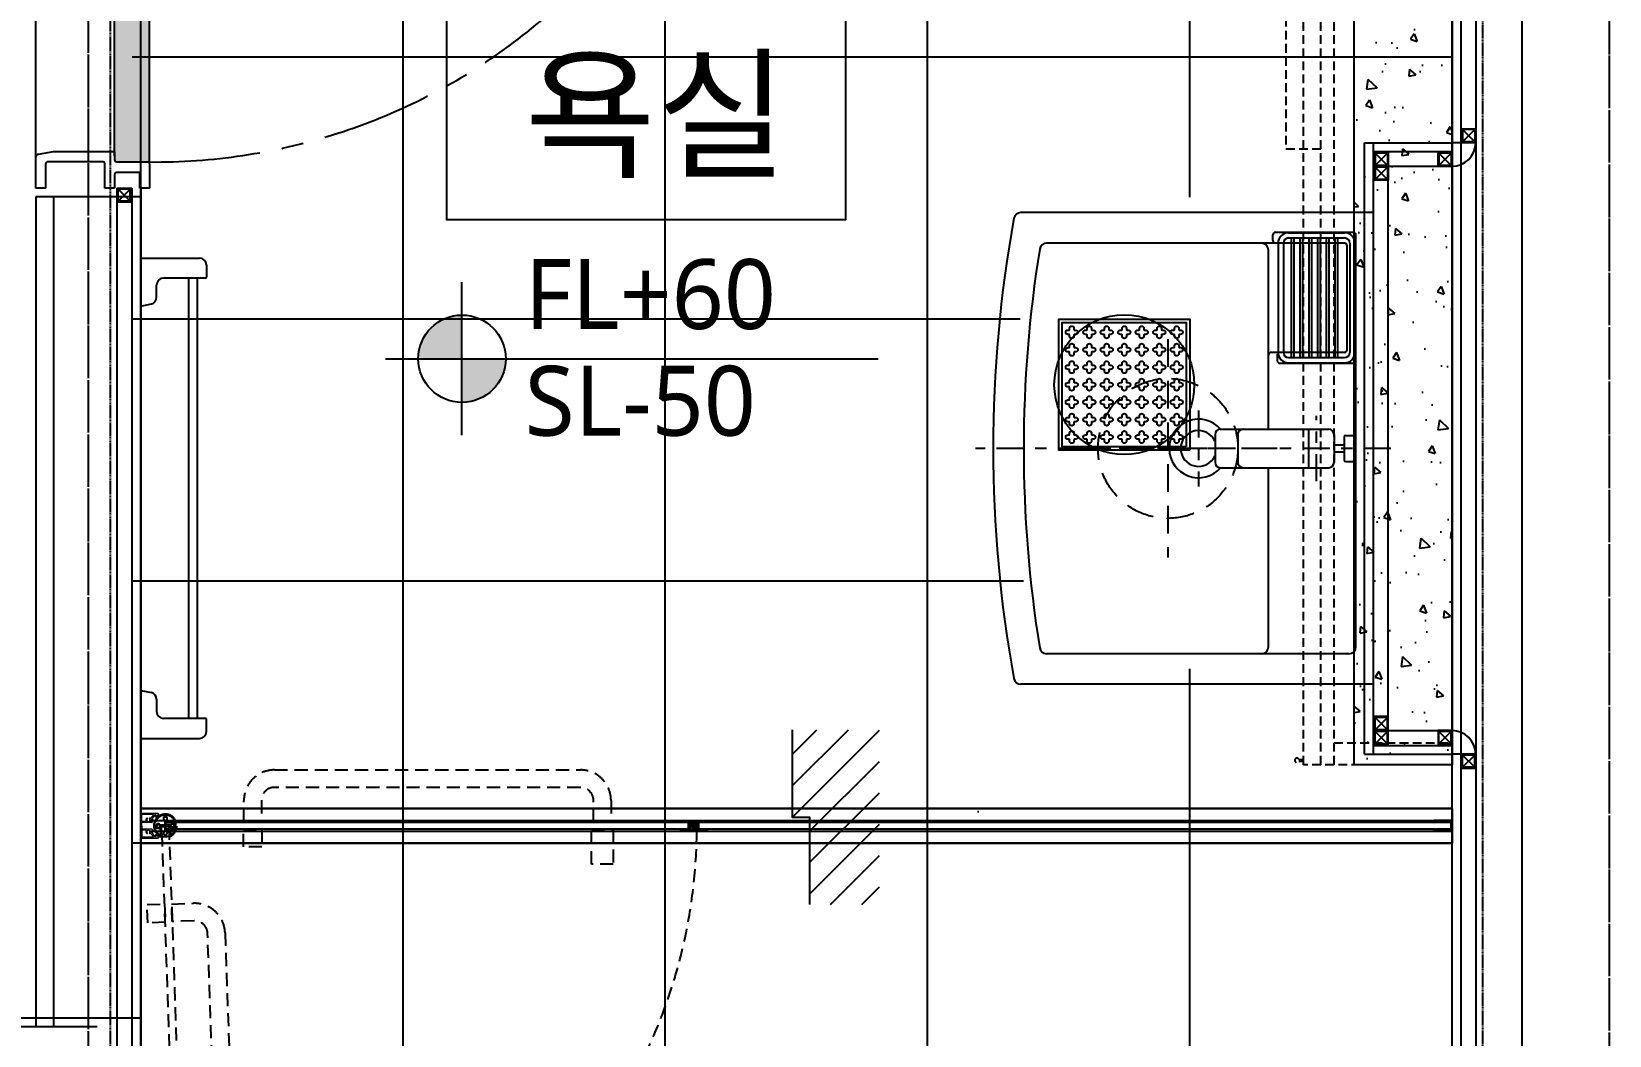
# Model space of a CAD drawing. Extents: x -137 to 14337, y 20899 to 40513.
# Drawn here: x 8967 to 10772, y 27009 to 28158 of the extents above; entities that cross this region are included whole.
import ezdxf
from ezdxf.enums import TextEntityAlignment as Align

# ---------------------------------------------------------------- set-up
doc = ezdxf.new("R2010")
doc.units = 0
doc.header["$MEASUREMENT"] = 0
for name, pattern in [('UP-LT-1', [62, 60, -1, 0, -1]), ('UP-LT-10', [70, 31, -13, 13, -13]), ('UP-LT-11', [4.7625, 3.175, -1.5875]), ('UP-LT-2', [50.8, 31.75, -6.35, 6.35, -6.35]), ('UP-LT-3', [1.5, 1, -0.5]), ('UP-LT-4', [2.3, 1.5, -0.8]), ('UP-LT-8', [0.75, 0.5, -0.25])]:
    doc.linetypes.add(name, pattern=pattern)
for name, color, linetype in [('54B_0', 7, 'Continuous'), ('54B_0 TILE LINE & HATCH', 8, 'Continuous'), ('54B_A-CEN', 1, 'UP-LT-1'), ('54B_A-CON', 2, 'Continuous'), ('54B_A-Drain', 8, 'Continuous'), ('54B_A-ETC', 7, 'Continuous'), ('54B_A-FIN', 8, 'Continuous'), ('54B_A-MC', 171, 'Continuous'), ('54B_A-TILE', 253, 'Continuous'), ('54B_AA-XXXX-TEXT', 3, 'Continuous'), ('54B_SYM', 7, 'Continuous'), ('54B_TOIL', 4, 'Continuous'), ('54B_UBR WALL', 4, 'Continuous'), ('54B_UBR내부자재', 6, 'Continuous'), ('54B_X-25$0$AA-FFXM-SANI', 4, 'Continuous'), ('54B_X-55$0$AA-FFXM-SANI', 4, 'Continuous'), ('54B_X-55$0$AA-XXXX-PAT2', 1, 'Continuous')]:
    doc.layers.add(name, color=color, linetype=linetype)
doc.layers.add('54B_A-door', color=4, linetype='Continuous', lineweight=25)
doc.styles.add('UP-A31-REDRAW', font='malgun.ttf')

msp = doc.modelspace()

# ---------------------------------------------------------------- hatches: boundary and pattern name
at = {"layer": '54B_0 TILE LINE & HATCH', "ltscale": 5}
h = msp.add_hatch(dxfattribs=at)
h.set_pattern_fill('AR-CONC', color=256, scale=0.5, angle=-90)
h.set_pattern_definition([(320, (0, 0), (-7.96954, -91.09233), [9.525, -104.775]), (265, (0, 0), (95.52842, 17.6217), [7.62, -83.8203]), (10.45144, (-0.66, -7.59), (87.55888, -73.47062), [8.095, -89.04512]), (316.1842, (25.4, -3e-12), (-21.02116, -135.5395), [14.2875, -157.1625]), (6.63556, (23.65, -11.3), (123.71306, -118.70207), [12.1425, -133.5678]), (261.18415, (25.4, -3e-12), (123.71306, -118.70207), [11.43, -125.72987]), (291, (19.05, -12.7), (-51.1326, -75.8072), [9.525, -104.775]), (236, (19.05, -12.7), (92.09398, -30.901), [7.62, -83.82]), (341.45144, (14.79, -19.02), (40.96138, -106.7082), [8.095, -89.04497]), (307.5, (0, 0), (42.27752, -1.5443), [0, -82.804, 0, -85.09, 0, -84.1375]), (277.5, (0, 0), (50.09029, -33.40983), [0, -48.514, 0, -80.899, 0, -32.0675]), (237.5, (3e-12, 28.32), (-2.864372, -67.795298), [0, -31.75, 0, -99.06, 0, -131.445]), (227.5, (4e-12, 41.02), (12.71325, -74.06459), [0, -41.275, 0, -65.786, 0, -93.345])])
h.paths.add_polyline_path([(10479.5, 27318.5), (10479.5, 28728.5), (10591.5, 28728.5), (10591.5, 27318.5)])
at = {"layer": '54B_A-ETC'}
h = msp.add_hatch(dxfattribs=at)
h.set_pattern_fill('ANSI31', color=1, scale=8)
h.set_pattern_definition([(45, (0, 0), (-17.960512, 17.960512), [])])
h.paths.add_polyline_path([(9856.5, 27158.5), (9856.5, 27258.5), (9836.5, 27258.5), (9836.5, 27358.5), (9936.5, 27358.5), (9936.5, 27158.5)])
at = {"layer": '54B_SYM'}
h = msp.add_hatch(color=256, dxfattribs=at)
h.paths.add_polyline_path([(9408.9, 27783.2), (9458.9, 27783.2), (9458.9, 27833.2, 0.414214)])
h.paths.add_polyline_path([(9458.9, 27783.2), (9458.9, 27733.2, 0.414214), (9508.9, 27783.2)])
at = {"layer": '54B_X-55$0$AA-FFXM-SANI'}
for points in [[(9726.3, 27251.1), (9726.2, 27248.5), (9721.3, 27248.7), (9721.4, 27251.2)], [(9721.3, 27245.9), (9721.3, 27248.5), (9726.2, 27248.4), (9726.2, 27245.8)]]:
    msp.add_hatch(color=6, dxfattribs=at).paths.add_polyline_path(points)
at = {"layer": '54B_X-55$0$AA-XXXX-PAT2', "ltscale": 5}
h = msp.add_hatch(dxfattribs=at)
h.set_pattern_fill('AR-CONC', color=256, scale=0.1, angle=270)
h.set_pattern_definition([(320, (9792.458, 29379.233), (-1.59391, -18.21847), [1.905, -20.955]), (265, (9792.458, 29379.233), (19.10568, 3.52434), [1.524, -16.76406]), (10.4514, (9792.325, 29377.715), (17.51178, -14.69412), [1.619, -17.80902]), (316.1842, (9797.538, 29379.233), (-4.20423, -27.1079), [2.8575, -31.4325]), (6.6356, (9797.188, 29376.974), (24.7426, -23.7404), [2.4285, -26.71356]), (261.1842, (9797.538, 29379.233), (24.7426, -23.7404), [2.286, -25.14597]), (291, (9796.268, 29376.693), (-10.22652, -15.16144), [1.905, -20.955]), (236, (9796.268, 29376.693), (18.4188, -6.1802), [1.524, -16.764]), (341.4514, (9795.416, 29375.43), (8.19228, -21.34164), [1.619, -17.809]), (307.5, (9792.458, 29379.233), (8.455504, -0.30886), [0, -16.5608, 0, -17.018, 0, -16.8275]), (277.5, (9792.458, 29379.233), (10.01806, -6.681966), [0, -9.7028, 0, -16.1798, 0, -6.4135]), (237.5, (9792.458, 29384.897), (-0.572874, -13.55906), [0, -6.35, 0, -19.812, 0, -26.289]), (227.5, (9792.458, 29387.437), (2.54265, -14.81292), [0, -8.255, 0, -13.1572, 0, -18.669])])
h.paths.add_polyline_path([(9061.5, 28008.6), (9101.5, 28008.4), (9101.5, 28698.4), (9061.5, 28698.6)])
at = {"layer": '54B_X-55$0$AA-XXXX-PAT2'}
h = msp.add_hatch(dxfattribs=at)
h.set_pattern_fill('AR-CONC', color=256, scale=5, angle=90)
h.set_pattern_definition([(140, (0, 0), (79.695, 910.923), [95.25, -1047.75]), (85, (0, 0), (-955.284, -176.217), [76.2, -838.203]), (190.4514, (6.6, 75.9), (-875.59, 734.706), [80.95, -890.45]), (136.184, (-254, -3e-11), (210.21, 1355.395), [142.875, -1571.625]), (186.6356, (-236.5, 113), (-1237.13, 1187.02), [121.425, -1335.68]), (81.184, (-254, -3e-11), (-1237.13, 1187.02), [114.3, -1257.3]), (111, (-190.5, 127), (511.326, 758.072), [95.25, -1047.75]), (56, (-190.5, 127), (-920.94, 309.01), [76.2, -838.2]), (161.4514, (-147.9, 190.2), (-409.614, 1067.082), [80.95, -890.45]), (127.5, (0, 0), (-422.7752, 15.443), [0, -828.04, 0, -850.9, 0, -841.375]), (97.5, (0, 0), (-500.903, 334.098), [0, -485.14, 0, -808.99, 0, -320.675]), (57.5, (3e-11, -283.2), (28.6437, 677.953), [0, -317.5, 0, -990.6, 0, -1314.45]), (47.5, (4e-11, -410.2), (-127.132, 740.646), [0, -412.75, 0, -657.86, 0, -933.45])])
h.paths.add_polyline_path([(10591.5, 27268.5), (10591.5, 27228.5), (9091.5, 27228.5), (9091.5, 27268.5)])

# ---------------------------------------------------------------- linework, layer by layer
at = {"layer": '54B_0', "color": 7, "elevation": 0}
msp.add_lwpolyline([(9836.5, 27358.5), (9836.5, 27258.5), (9856.5, 27258.5), (9856.5, 27158.5)], dxfattribs=at)
at = {"layer": '54B_0 TILE LINE & HATCH'}
for p, q in [((10617.5, 28045.5, 0), (10617.5, 28031.5, 0)), ((10517.5, 28018.5, 0), (10517.5, 28004.5, 0)), ((10590.5, 28018.5, 0), (10590.5, 28004.5, 0)), ((10517.5, 28002.5, 0), (10517.5, 27988.5, 0)), ((10517.5, 27358.5, 0), (10517.5, 27372.5, 0)), ((10517.5, 27342.5, 0), (10517.5, 27356.5, 0)), ((10590.5, 27342.5, 0), (10590.5, 27356.5, 0)), ((10617.5, 27315.5, 0), (10617.5, 27329.5, 0))]:
    msp.add_line(p, q, dxfattribs=at)
at = {"layer": '54B_0 TILE LINE & HATCH', "elevation": 0}
for points in [[(10618.5, 28030.5), (10602.5, 28030.5), (10602.5, 28046.5), (10618.5, 28046.5)], [(10518.5, 28003.5), (10502.5, 28003.5), (10502.5, 28019.5), (10518.5, 28019.5)], [(10591.5, 28003.5), (10575.5, 28003.5), (10575.5, 28019.5), (10591.5, 28019.5)], [(10518.5, 27987.5), (10502.5, 27987.5), (10502.5, 28003.5), (10518.5, 28003.5)], [(10518.5, 27373.5), (10502.5, 27373.5), (10502.5, 27357.5), (10518.5, 27357.5)], [(10518.5, 27357.5), (10502.5, 27357.5), (10502.5, 27341.5), (10518.5, 27341.5)], [(10591.5, 27357.5), (10575.5, 27357.5), (10575.5, 27341.5), (10591.5, 27341.5)], [(10618.5, 27330.5), (10602.5, 27330.5), (10602.5, 27314.5), (10618.5, 27314.5)]]:
    msp.add_lwpolyline(points, close=True, dxfattribs=at)
for points in [[(10603.5, 28045.5), (10603.5, 28031.5), (10617.5, 28045.5), (10603.5, 28045.5), (10617.5, 28031.5), (10603.5, 28031.5)], [(10491.5, 27330.5), (10491.5, 28030.5)], [(10491.5, 28030.5), (10591.5, 28030.5)], [(10501.5, 27330.5), (10501.5, 28030.5)], [(10501.5, 28020.5), (10591.5, 28020.5)], [(10503.5, 28018.5), (10503.5, 28004.5), (10517.5, 28018.5), (10503.5, 28018.5), (10517.5, 28004.5), (10503.5, 28004.5)], [(10518.5, 27357.5), (10518.5, 28017)], [(10576.5, 28018.5), (10576.5, 28004.5), (10590.5, 28018.5), (10576.5, 28018.5), (10590.5, 28004.5), (10576.5, 28004.5)], [(10618.5, 28030.5), (10591.5, 28030.5), (10591.5, 28003.5)], [(10591.5, 28020.5), (10591.5, 28030.5)], [(10503.5, 28002.5), (10503.5, 27988.5), (10517.5, 28002.5), (10503.5, 28002.5), (10517.5, 27988.5), (10503.5, 27988.5)], [(10518.5, 28003.5), (10591.5, 28003.5)], [(10503.5, 27358.5), (10503.5, 27372.5), (10517.5, 27358.5), (10503.5, 27358.5), (10517.5, 27372.5), (10503.5, 27372.5)], [(10503.5, 27342.5), (10503.5, 27356.5), (10517.5, 27342.5), (10503.5, 27342.5), (10517.5, 27356.5), (10503.5, 27356.5)], [(10518.5, 27357.5), (10591.5, 27357.5)], [(10576.5, 27342.5), (10576.5, 27356.5), (10590.5, 27342.5), (10576.5, 27342.5), (10590.5, 27356.5), (10576.5, 27356.5)], [(10618.5, 27330.5), (10591.5, 27330.5), (10591.5, 27357.5)], [(10491.5, 27330.5), (10591.5, 27330.5)], [(10501.5, 27340.5), (10591.5, 27340.5)], [(10591.5, 27340.5), (10591.5, 27330.5)], [(10603.5, 27315.5), (10603.5, 27329.5), (10617.5, 27315.5), (10603.5, 27315.5), (10617.5, 27329.5), (10603.5, 27329.5)]]:
    msp.add_lwpolyline(points, dxfattribs=at)
at = {"layer": '54B_0 TILE LINE & HATCH'}
for centre, start, end in [((10591.5, 28030.5, 0), 270, 0), ((10591.5, 27330.5, 0), 0, 90)]:
    msp.add_arc(centre, 27, start, end, dxfattribs=at)
at = {"layer": '54B_A-CEN'}
for p, q in [((10771.5, 25958.5), (10771.5, 34621)), ((9031.5, 26953.5), (9031.5, 28978.5))]:
    msp.add_line(p, q, dxfattribs=at)
at = {"layer": '54B_A-CON'}
msp.add_line((10671.5, 26258.5), (10671.5, 28778.5), dxfattribs=at)
at = {"layer": '54B_A-door'}
for p, q in [((9101.5, 28006.5), (9101.5, 28700.5)), ((8971.5, 28013.7), (8971.5, 28693)), ((9061.5, 28015.3), (9061.5, 28691.8)), ((8971.5, 27978.5), (8971.5, 28014.1)), ((8974.4, 28017.5), (8991.5, 28020.5)), ((8991.5, 28020.5), (9061, 28020.5)), ((9061.5, 28020), (9061.5, 28010.5)), ((8982.5, 28006.5), (8982.5, 27978.5)), ((9048.5, 28008.5), (8984.5, 28008.5)), ((9050.5, 27978.5), (9050.5, 28006.5)), ((9063.5, 28008.5), (9099.5, 28008.5)), ((9090.5, 27996.5), (9063.5, 27996.5)), ((9090.5, 27978.5), (9090.5, 27996.5)), ((9101.5, 28006.5), (9101.5, 27978.5)), ((8982.5, 27978.5), (8971.5, 27978.5)), ((9061.5, 27978.5), (9050.5, 27978.5)), ((9061.5, 27994.5), (9061.5, 27978.5)), ((9101.5, 27978.5), (9090.5, 27978.5))]:
    msp.add_line(p, q, dxfattribs=at)
at = {"layer": '54B_A-door', "color": 1, "linetype": 'UP-LT-2', "ltscale": 4}
msp.add_arc((9107, 28693.8), 685.4, 269.532, 339.8115, dxfattribs=at)
at = {"layer": '54B_A-door'}
for centre, radius, start, end in [((8975, 28014.1), 3.5, 100, 180), ((9061, 28020), 0.5, 0, 90), ((8984.5, 28006.5), 2, 90, 180), ((9048.5, 28006.5), 2, 0, 90), ((9063.5, 28010.5), 2, 180, 270), ((9063.5, 27994.5), 2, 90, 180), ((9088.5, 27994.5), 2, 0, 90), ((9099.5, 28006.5), 2, 0, 90)]:
    msp.add_arc(centre, radius, start, end, dxfattribs=at)
at = {"layer": '54B_A-Drain', "color": 252, "linetype": 'UP-LT-11', "ltscale": 10}
for p, q in [((10266.5, 27805.5), (10266.5, 27555.5)), ((10391.5, 27680.5), (10141.5, 27680.5))]:
    msp.add_line(p, q, dxfattribs=at)
at = {"layer": '54B_A-Drain', "color": 9, "elevation": 0}
msp.add_lwpolyline([(10291.5, 27678.5), (10141.5, 27678.5), (10141.5, 27828.5), (10291.5, 27828.5)], close=True, dxfattribs=at)
at = {"layer": '54B_A-Drain', "color": 252, "elevation": 0}
msp.add_lwpolyline([(10287.5, 27682.5), (10145.5, 27682.5), (10145.5, 27824.5), (10287.5, 27824.5)], close=True, dxfattribs=at)
for points in [[(10161, 27811), (10159.5, 27811, 0.414214), (10159, 27810.5), (10159, 27809, -1), (10154, 27809), (10154, 27810.5, 0.414214), (10153.5, 27811), (10152, 27811, -1), (10152, 27816), (10153.5, 27816, 0.414214), (10154, 27816.5), (10154, 27818, -1), (10159, 27818), (10159, 27816.5, 0.414214), (10159.5, 27816), (10161, 27816, -1)], [(10181, 27811), (10179.5, 27811, 0.414214), (10179, 27810.5), (10179, 27809, -1), (10174, 27809), (10174, 27810.5, 0.414214), (10173.5, 27811), (10172, 27811, -1), (10172, 27816), (10173.5, 27816, 0.414214), (10174, 27816.5), (10174, 27818, -1), (10179, 27818), (10179, 27816.5, 0.414214), (10179.5, 27816), (10181, 27816, -1)], [(10201, 27811), (10199.5, 27811, 0.414214), (10199, 27810.5), (10199, 27809, -1), (10194, 27809), (10194, 27810.5, 0.414214), (10193.5, 27811), (10192, 27811, -1), (10192, 27816), (10193.5, 27816, 0.414214), (10194, 27816.5), (10194, 27818, -1), (10199, 27818), (10199, 27816.5, 0.414214), (10199.5, 27816), (10201, 27816, -1)], [(10221, 27811), (10219.5, 27811, 0.414214), (10219, 27810.5), (10219, 27809, -1), (10214, 27809), (10214, 27810.5, 0.414214), (10213.5, 27811), (10212, 27811, -1), (10212, 27816), (10213.5, 27816, 0.414214), (10214, 27816.5), (10214, 27818, -1), (10219, 27818), (10219, 27816.5, 0.414214), (10219.5, 27816), (10221, 27816, -1)], [(10241, 27811), (10239.5, 27811, 0.414214), (10239, 27810.5), (10239, 27809, -1), (10234, 27809), (10234, 27810.5, 0.414214), (10233.5, 27811), (10232, 27811, -1), (10232, 27816), (10233.5, 27816, 0.414214), (10234, 27816.5), (10234, 27818, -1), (10239, 27818), (10239, 27816.5, 0.414214), (10239.5, 27816), (10241, 27816, -1)], [(10261, 27811), (10259.5, 27811, 0.414214), (10259, 27810.5), (10259, 27809, -1), (10254, 27809), (10254, 27810.5, 0.414214), (10253.5, 27811), (10252, 27811, -1), (10252, 27816), (10253.5, 27816, 0.414214), (10254, 27816.5), (10254, 27818, -1), (10259, 27818), (10259, 27816.5, 0.414214), (10259.5, 27816), (10261, 27816, -1)], [(10281, 27811), (10279.5, 27811, 0.414214), (10279, 27810.5), (10279, 27809, -1), (10274, 27809), (10274, 27810.5, 0.414214), (10273.5, 27811), (10272, 27811, -1), (10272, 27816), (10273.5, 27816, 0.414214), (10274, 27816.5), (10274, 27818, -1), (10279, 27818), (10279, 27816.5, 0.414214), (10279.5, 27816), (10281, 27816, -1)], [(10161, 27791), (10159.5, 27791, 0.414214), (10159, 27790.5), (10159, 27789, -1), (10154, 27789), (10154, 27790.5, 0.414214), (10153.5, 27791), (10152, 27791, -1), (10152, 27796), (10153.5, 27796, 0.414214), (10154, 27796.5), (10154, 27798, -1), (10159, 27798), (10159, 27796.5, 0.414214), (10159.5, 27796), (10161, 27796, -1)], [(10181, 27791), (10179.5, 27791, 0.414214), (10179, 27790.5), (10179, 27789, -1), (10174, 27789), (10174, 27790.5, 0.414214), (10173.5, 27791), (10172, 27791, -1), (10172, 27796), (10173.5, 27796, 0.414214), (10174, 27796.5), (10174, 27798, -1), (10179, 27798), (10179, 27796.5, 0.414214), (10179.5, 27796), (10181, 27796, -1)], [(10201, 27791), (10199.5, 27791, 0.414214), (10199, 27790.5), (10199, 27789, -1), (10194, 27789), (10194, 27790.5, 0.414214), (10193.5, 27791), (10192, 27791, -1), (10192, 27796), (10193.5, 27796, 0.414214), (10194, 27796.5), (10194, 27798, -1), (10199, 27798), (10199, 27796.5, 0.414214), (10199.5, 27796), (10201, 27796, -1)], [(10221, 27791), (10219.5, 27791, 0.414214), (10219, 27790.5), (10219, 27789, -1), (10214, 27789), (10214, 27790.5, 0.414214), (10213.5, 27791), (10212, 27791, -1), (10212, 27796), (10213.5, 27796, 0.414214), (10214, 27796.5), (10214, 27798, -1), (10219, 27798), (10219, 27796.5, 0.414214), (10219.5, 27796), (10221, 27796, -1)], [(10241, 27791), (10239.5, 27791, 0.414214), (10239, 27790.5), (10239, 27789, -1), (10234, 27789), (10234, 27790.5, 0.414214), (10233.5, 27791), (10232, 27791, -1), (10232, 27796), (10233.5, 27796, 0.414214), (10234, 27796.5), (10234, 27798, -1), (10239, 27798), (10239, 27796.5, 0.414214), (10239.5, 27796), (10241, 27796, -1)], [(10261, 27791), (10259.5, 27791, 0.414214), (10259, 27790.5), (10259, 27789, -1), (10254, 27789), (10254, 27790.5, 0.414214), (10253.5, 27791), (10252, 27791, -1), (10252, 27796), (10253.5, 27796, 0.414214), (10254, 27796.5), (10254, 27798, -1), (10259, 27798), (10259, 27796.5, 0.414214), (10259.5, 27796), (10261, 27796, -1)], [(10281, 27791), (10279.5, 27791, 0.414214), (10279, 27790.5), (10279, 27789, -1), (10274, 27789), (10274, 27790.5, 0.414214), (10273.5, 27791), (10272, 27791, -1), (10272, 27796), (10273.5, 27796, 0.414214), (10274, 27796.5), (10274, 27798, -1), (10279, 27798), (10279, 27796.5, 0.414214), (10279.5, 27796), (10281, 27796, -1)], [(10161, 27771), (10159.5, 27771, 0.414214), (10159, 27770.5), (10159, 27769, -1), (10154, 27769), (10154, 27770.5, 0.414214), (10153.5, 27771), (10152, 27771, -1), (10152, 27776), (10153.5, 27776, 0.414214), (10154, 27776.5), (10154, 27778, -1), (10159, 27778), (10159, 27776.5, 0.414214), (10159.5, 27776), (10161, 27776, -1)], [(10181, 27771), (10179.5, 27771, 0.414214), (10179, 27770.5), (10179, 27769, -1), (10174, 27769), (10174, 27770.5, 0.414214), (10173.5, 27771), (10172, 27771, -1), (10172, 27776), (10173.5, 27776, 0.414214), (10174, 27776.5), (10174, 27778, -1), (10179, 27778), (10179, 27776.5, 0.414214), (10179.5, 27776), (10181, 27776, -1)], [(10201, 27771), (10199.5, 27771, 0.414214), (10199, 27770.5), (10199, 27769, -1), (10194, 27769), (10194, 27770.5, 0.414214), (10193.5, 27771), (10192, 27771, -1), (10192, 27776), (10193.5, 27776, 0.414214), (10194, 27776.5), (10194, 27778, -1), (10199, 27778), (10199, 27776.5, 0.414214), (10199.5, 27776), (10201, 27776, -1)], [(10221, 27771), (10219.5, 27771, 0.414214), (10219, 27770.5), (10219, 27769, -1), (10214, 27769), (10214, 27770.5, 0.414214), (10213.5, 27771), (10212, 27771, -1), (10212, 27776), (10213.5, 27776, 0.414214), (10214, 27776.5), (10214, 27778, -1), (10219, 27778), (10219, 27776.5, 0.414214), (10219.5, 27776), (10221, 27776, -1)], [(10241, 27771), (10239.5, 27771, 0.414214), (10239, 27770.5), (10239, 27769, -1), (10234, 27769), (10234, 27770.5, 0.414214), (10233.5, 27771), (10232, 27771, -1), (10232, 27776), (10233.5, 27776, 0.414214), (10234, 27776.5), (10234, 27778, -1), (10239, 27778), (10239, 27776.5, 0.414214), (10239.5, 27776), (10241, 27776, -1)], [(10261, 27771), (10259.5, 27771, 0.414214), (10259, 27770.5), (10259, 27769, -1), (10254, 27769), (10254, 27770.5, 0.414214), (10253.5, 27771), (10252, 27771, -1), (10252, 27776), (10253.5, 27776, 0.414214), (10254, 27776.5), (10254, 27778, -1), (10259, 27778), (10259, 27776.5, 0.414214), (10259.5, 27776), (10261, 27776, -1)], [(10281, 27771), (10279.5, 27771, 0.414214), (10279, 27770.5), (10279, 27769, -1), (10274, 27769), (10274, 27770.5, 0.414214), (10273.5, 27771), (10272, 27771, -1), (10272, 27776), (10273.5, 27776, 0.414214), (10274, 27776.5), (10274, 27778, -1), (10279, 27778), (10279, 27776.5, 0.414214), (10279.5, 27776), (10281, 27776, -1)], [(10161, 27751), (10159.5, 27751, 0.414214), (10159, 27750.5), (10159, 27749, -1), (10154, 27749), (10154, 27750.5, 0.414214), (10153.5, 27751), (10152, 27751, -1), (10152, 27756), (10153.5, 27756, 0.414214), (10154, 27756.5), (10154, 27758, -1), (10159, 27758), (10159, 27756.5, 0.414214), (10159.5, 27756), (10161, 27756, -1)], [(10181, 27751), (10179.5, 27751, 0.414214), (10179, 27750.5), (10179, 27749, -1), (10174, 27749), (10174, 27750.5, 0.414214), (10173.5, 27751), (10172, 27751, -1), (10172, 27756), (10173.5, 27756, 0.414214), (10174, 27756.5), (10174, 27758, -1), (10179, 27758), (10179, 27756.5, 0.414214), (10179.5, 27756), (10181, 27756, -1)], [(10201, 27751), (10199.5, 27751, 0.414214), (10199, 27750.5), (10199, 27749, -1), (10194, 27749), (10194, 27750.5, 0.414214), (10193.5, 27751), (10192, 27751, -1), (10192, 27756), (10193.5, 27756, 0.414214), (10194, 27756.5), (10194, 27758, -1), (10199, 27758), (10199, 27756.5, 0.414214), (10199.5, 27756), (10201, 27756, -1)], [(10221, 27751), (10219.5, 27751, 0.414214), (10219, 27750.5), (10219, 27749, -1), (10214, 27749), (10214, 27750.5, 0.414214), (10213.5, 27751), (10212, 27751, -1), (10212, 27756), (10213.5, 27756, 0.414214), (10214, 27756.5), (10214, 27758, -1), (10219, 27758), (10219, 27756.5, 0.414214), (10219.5, 27756), (10221, 27756, -1)], [(10241, 27751), (10239.5, 27751, 0.414214), (10239, 27750.5), (10239, 27749, -1), (10234, 27749), (10234, 27750.5, 0.414214), (10233.5, 27751), (10232, 27751, -1), (10232, 27756), (10233.5, 27756, 0.414214), (10234, 27756.5), (10234, 27758, -1), (10239, 27758), (10239, 27756.5, 0.414214), (10239.5, 27756), (10241, 27756, -1)], [(10261, 27751), (10259.5, 27751, 0.414214), (10259, 27750.5), (10259, 27749, -1), (10254, 27749), (10254, 27750.5, 0.414214), (10253.5, 27751), (10252, 27751, -1), (10252, 27756), (10253.5, 27756, 0.414214), (10254, 27756.5), (10254, 27758, -1), (10259, 27758), (10259, 27756.5, 0.414214), (10259.5, 27756), (10261, 27756, -1)], [(10281, 27751), (10279.5, 27751, 0.414214), (10279, 27750.5), (10279, 27749, -1), (10274, 27749), (10274, 27750.5, 0.414214), (10273.5, 27751), (10272, 27751, -1), (10272, 27756), (10273.5, 27756, 0.414214), (10274, 27756.5), (10274, 27758, -1), (10279, 27758), (10279, 27756.5, 0.414214), (10279.5, 27756), (10281, 27756, -1)], [(10161, 27731), (10159.5, 27731, 0.414214), (10159, 27730.5), (10159, 27729, -1), (10154, 27729), (10154, 27730.5, 0.414214), (10153.5, 27731), (10152, 27731, -1), (10152, 27736), (10153.5, 27736, 0.414214), (10154, 27736.5), (10154, 27738, -1), (10159, 27738), (10159, 27736.5, 0.414214), (10159.5, 27736), (10161, 27736, -1)], [(10181, 27731), (10179.5, 27731, 0.414214), (10179, 27730.5), (10179, 27729, -1), (10174, 27729), (10174, 27730.5, 0.414214), (10173.5, 27731), (10172, 27731, -1), (10172, 27736), (10173.5, 27736, 0.414214), (10174, 27736.5), (10174, 27738, -1), (10179, 27738), (10179, 27736.5, 0.414214), (10179.5, 27736), (10181, 27736, -1)], [(10201, 27731), (10199.5, 27731, 0.414214), (10199, 27730.5), (10199, 27729, -1), (10194, 27729), (10194, 27730.5, 0.414214), (10193.5, 27731), (10192, 27731, -1), (10192, 27736), (10193.5, 27736, 0.414214), (10194, 27736.5), (10194, 27738, -1), (10199, 27738), (10199, 27736.5, 0.414214), (10199.5, 27736), (10201, 27736, -1)], [(10221, 27731), (10219.5, 27731, 0.414214), (10219, 27730.5), (10219, 27729, -1), (10214, 27729), (10214, 27730.5, 0.414214), (10213.5, 27731), (10212, 27731, -1), (10212, 27736), (10213.5, 27736, 0.414214), (10214, 27736.5), (10214, 27738, -1), (10219, 27738), (10219, 27736.5, 0.414214), (10219.5, 27736), (10221, 27736, -1)], [(10241, 27731), (10239.5, 27731, 0.414214), (10239, 27730.5), (10239, 27729, -1), (10234, 27729), (10234, 27730.5, 0.414214), (10233.5, 27731), (10232, 27731, -1), (10232, 27736), (10233.5, 27736, 0.414214), (10234, 27736.5), (10234, 27738, -1), (10239, 27738), (10239, 27736.5, 0.414214), (10239.5, 27736), (10241, 27736, -1)], [(10261, 27731), (10259.5, 27731, 0.414214), (10259, 27730.5), (10259, 27729, -1), (10254, 27729), (10254, 27730.5, 0.414214), (10253.5, 27731), (10252, 27731, -1), (10252, 27736), (10253.5, 27736, 0.414214), (10254, 27736.5), (10254, 27738, -1), (10259, 27738), (10259, 27736.5, 0.414214), (10259.5, 27736), (10261, 27736, -1)], [(10281, 27731), (10279.5, 27731, 0.414214), (10279, 27730.5), (10279, 27729, -1), (10274, 27729), (10274, 27730.5, 0.414214), (10273.5, 27731), (10272, 27731, -1), (10272, 27736), (10273.5, 27736, 0.414214), (10274, 27736.5), (10274, 27738, -1), (10279, 27738), (10279, 27736.5, 0.414214), (10279.5, 27736), (10281, 27736, -1)], [(10161, 27711), (10159.5, 27711, 0.414214), (10159, 27710.5), (10159, 27709, -1), (10154, 27709), (10154, 27710.5, 0.414214), (10153.5, 27711), (10152, 27711, -1), (10152, 27716), (10153.5, 27716, 0.414214), (10154, 27716.5), (10154, 27718, -1), (10159, 27718), (10159, 27716.5, 0.414214), (10159.5, 27716), (10161, 27716, -1)], [(10181, 27711), (10179.5, 27711, 0.414214), (10179, 27710.5), (10179, 27709, -1), (10174, 27709), (10174, 27710.5, 0.414214), (10173.5, 27711), (10172, 27711, -1), (10172, 27716), (10173.5, 27716, 0.414214), (10174, 27716.5), (10174, 27718, -1), (10179, 27718), (10179, 27716.5, 0.414214), (10179.5, 27716), (10181, 27716, -1)], [(10201, 27711), (10199.5, 27711, 0.414214), (10199, 27710.5), (10199, 27709, -1), (10194, 27709), (10194, 27710.5, 0.414214), (10193.5, 27711), (10192, 27711, -1), (10192, 27716), (10193.5, 27716, 0.414214), (10194, 27716.5), (10194, 27718, -1), (10199, 27718), (10199, 27716.5, 0.414214), (10199.5, 27716), (10201, 27716, -1)], [(10221, 27711), (10219.5, 27711, 0.414214), (10219, 27710.5), (10219, 27709, -1), (10214, 27709), (10214, 27710.5, 0.414214), (10213.5, 27711), (10212, 27711, -1), (10212, 27716), (10213.5, 27716, 0.414214), (10214, 27716.5), (10214, 27718, -1), (10219, 27718), (10219, 27716.5, 0.414214), (10219.5, 27716), (10221, 27716, -1)], [(10241, 27711), (10239.5, 27711, 0.414214), (10239, 27710.5), (10239, 27709, -1), (10234, 27709), (10234, 27710.5, 0.414214), (10233.5, 27711), (10232, 27711, -1), (10232, 27716), (10233.5, 27716, 0.414214), (10234, 27716.5), (10234, 27718, -1), (10239, 27718), (10239, 27716.5, 0.414214), (10239.5, 27716), (10241, 27716, -1)], [(10261, 27711), (10259.5, 27711, 0.414214), (10259, 27710.5), (10259, 27709, -1), (10254, 27709), (10254, 27710.5, 0.414214), (10253.5, 27711), (10252, 27711, -1), (10252, 27716), (10253.5, 27716, 0.414214), (10254, 27716.5), (10254, 27718, -1), (10259, 27718), (10259, 27716.5, 0.414214), (10259.5, 27716), (10261, 27716, -1)], [(10281, 27711), (10279.5, 27711, 0.414214), (10279, 27710.5), (10279, 27709, -1), (10274, 27709), (10274, 27710.5, 0.414214), (10273.5, 27711), (10272, 27711, -1), (10272, 27716), (10273.5, 27716, 0.414214), (10274, 27716.5), (10274, 27718, -1), (10279, 27718), (10279, 27716.5, 0.414214), (10279.5, 27716), (10281, 27716, -1)], [(10161, 27691), (10159.5, 27691, 0.414214), (10159, 27690.5), (10159, 27689, -1), (10154, 27689), (10154, 27690.5, 0.414214), (10153.5, 27691), (10152, 27691, -1), (10152, 27696), (10153.5, 27696, 0.414214), (10154, 27696.5), (10154, 27698, -1), (10159, 27698), (10159, 27696.5, 0.414214), (10159.5, 27696), (10161, 27696, -1)], [(10181, 27691), (10179.5, 27691, 0.414214), (10179, 27690.5), (10179, 27689, -1), (10174, 27689), (10174, 27690.5, 0.414214), (10173.5, 27691), (10172, 27691, -1), (10172, 27696), (10173.5, 27696, 0.414214), (10174, 27696.5), (10174, 27698, -1), (10179, 27698), (10179, 27696.5, 0.414214), (10179.5, 27696), (10181, 27696, -1)], [(10201, 27691), (10199.5, 27691, 0.414214), (10199, 27690.5), (10199, 27689, -1), (10194, 27689), (10194, 27690.5, 0.414214), (10193.5, 27691), (10192, 27691, -1), (10192, 27696), (10193.5, 27696, 0.414214), (10194, 27696.5), (10194, 27698, -1), (10199, 27698), (10199, 27696.5, 0.414214), (10199.5, 27696), (10201, 27696, -1)], [(10221, 27691), (10219.5, 27691, 0.414214), (10219, 27690.5), (10219, 27689, -1), (10214, 27689), (10214, 27690.5, 0.414214), (10213.5, 27691), (10212, 27691, -1), (10212, 27696), (10213.5, 27696, 0.414214), (10214, 27696.5), (10214, 27698, -1), (10219, 27698), (10219, 27696.5, 0.414214), (10219.5, 27696), (10221, 27696, -1)], [(10241, 27691), (10239.5, 27691, 0.414214), (10239, 27690.5), (10239, 27689, -1), (10234, 27689), (10234, 27690.5, 0.414214), (10233.5, 27691), (10232, 27691, -1), (10232, 27696), (10233.5, 27696, 0.414214), (10234, 27696.5), (10234, 27698, -1), (10239, 27698), (10239, 27696.5, 0.414214), (10239.5, 27696), (10241, 27696, -1)], [(10261, 27691), (10259.5, 27691, 0.414214), (10259, 27690.5), (10259, 27689, -1), (10254, 27689), (10254, 27690.5, 0.414214), (10253.5, 27691), (10252, 27691, -1), (10252, 27696), (10253.5, 27696, 0.414214), (10254, 27696.5), (10254, 27698, -1), (10259, 27698), (10259, 27696.5, 0.414214), (10259.5, 27696), (10261, 27696, -1)], [(10281, 27691), (10279.5, 27691, 0.414214), (10279, 27690.5), (10279, 27689, -1), (10274, 27689), (10274, 27690.5, 0.414214), (10273.5, 27691), (10272, 27691, -1), (10272, 27696), (10273.5, 27696, 0.414214), (10274, 27696.5), (10274, 27698, -1), (10279, 27698), (10279, 27696.5, 0.414214), (10279.5, 27696), (10281, 27696, -1)]]:
    msp.add_lwpolyline(points, format="xyb", close=True, dxfattribs=at)
at = {"layer": '54B_A-Drain', "color": 8}
msp.add_circle((10216.5, 27753.5), 80, dxfattribs=at)
at = {"layer": '54B_A-Drain', "color": 252, "linetype": 'UP-LT-11', "ltscale": 10}
msp.add_circle((10266.5, 27680.5), 80, dxfattribs=at)
at = {"layer": '54B_A-ETC', "color": 8, "linetype": 'Continuous'}
for p, q in [((9091.5, 27968.5), (8971.5, 27968.5)), ((8971.5, 27968.5), (8971.5, 27018.5)), ((8991.5, 27968.5), (8991.5, 27018.5)), ((9079.5, 27963.5, 0), (9065.5, 27963.5, 0))]:
    msp.add_line(p, q, dxfattribs=at)
at = {"layer": '54B_A-ETC', "color": 8, "linetype": 'Continuous', "elevation": 0}
for points in [[(9091.5, 27978.5), (9091.5, 26428.5), (10591.5, 26428.5), (10591.5, 28728.5), (9091.5, 28728.5)], [(10601.5, 28728.5), (10601.5, 26428.5)], [(10618.5, 28718.5), (10618.5, 26428.5)], [(9064.5, 26444.5), (9064.5, 27978.5)], [(9079.5, 27977.5), (9065.5, 27977.5), (9079.5, 27963.5), (9079.5, 27977.5), (9065.5, 27963.5), (9065.5, 27977.5)], [(9081.5, 26428.5), (9081.5, 27978.5)]]:
    msp.add_lwpolyline(points, dxfattribs=at)
msp.add_lwpolyline([(9064.5, 27962.5), (9064.5, 27978.5), (9080.5, 27978.5), (9080.5, 27962.5)], close=True, dxfattribs=at)
at = {"layer": '54B_A-FIN'}
msp.add_line((9041.5, 27018.5), (7801.5, 27018.5), dxfattribs=at)
at = {"layer": '54B_A-MC'}
for p, q in [((10591.5, 25958.5), (10591.5, 28988.6)), ((9091.5, 25958.5), (9091.5, 28978.5)), ((9091.5, 27028.5), (7791.5, 27028.5))]:
    msp.add_line(p, q, dxfattribs=at)
at = {"layer": '54B_A-TILE'}
for p, q in [((9391.5, 26428.5, 0), (9391.5, 28728.5, 0)), ((9691.5, 26428.5, 0), (9691.5, 28728.5, 0)), ((9991.5, 26428.5, 0), (9991.5, 28219.9, 0)), ((10291.5, 27968.1, 0), (10291.5, 28180.9, 0)), ((10591.5, 28128.5), (9081.5, 28128.5)), ((10097.3, 27828.5), (9081.5, 27828.5)), ((10101.3, 27528.5), (9081.5, 27528.5)), ((10291.5, 26428.5, 0), (10291.5, 27428.1, 0)), ((10571.5, 27228.5, 0), (9081.5, 27228.5))]:
    msp.add_line(p, q, dxfattribs=at)
at = {"layer": '54B_SYM'}
for p, q in [((9458.9, 27695.7), (9458.9, 27870.7)), ((9371.4, 27783.2), (9934.8, 27783.2))]:
    msp.add_line(p, q, dxfattribs=at)
msp.add_lwpolyline([(9441.3, 28182.7), (9441.3, 27942.7), (9898.1, 27942.7), (9898.1, 28182.7), (9441.3, 28182.7)], dxfattribs=at)
msp.add_circle((9458.9, 27783.2), 50, dxfattribs=at)
at = {"layer": '54B_TOIL', "linetype": 'Continuous'}
for p, q in [((10501.5, 27950.5), (10098.2, 27950.5)), ((10501.5, 27410.5), (10501.5, 27950.5)), ((10386.5, 27918.5), (10386.5, 27925)), ((10389.5, 27928), (10478.5, 27928)), ((10404.5, 27927.5), (10468.5, 27927.5)), ((10481.5, 27453.5), (10481.5, 27925)), ((10373.5, 27915.5), (10127.7, 27915.5)), ((10468.5, 27915.5), (10373.5, 27915.5)), ((10381.5, 27702.5), (10381.5, 27907.5)), ((10392.5, 27915.5), (10392.5, 27790.5)), ((10398.5, 27915.5), (10398.5, 27790.5)), ((10404.5, 27921.5), (10468.5, 27921.5)), ((10471.5, 27793.5), (10471.5, 27912.5)), ((10474.5, 27915.5), (10474.5, 27790.5)), ((10480.5, 27915.5), (10480.5, 27790.5)), ((10468.5, 27790.5), (10384.5, 27790.5)), ((10391.5, 27787.5), (10391.5, 27781)), ((10404.5, 27784.5), (10468.5, 27784.5)), ((10394.5, 27778), (10478.5, 27778)), ((10404.5, 27778.5), (10468.5, 27778.5)), ((10320.3, 27696.5), (10320.3, 27664.5)), ((10326.3, 27702.5), (10352.5, 27702.5)), ((10346.5, 27696.5), (10346.5, 27664.5)), ((10352.5, 27702.5), (10450.5, 27702.5)), ((10427.3, 27702.5), (10427.3, 27658.5)), ((10456.5, 27696.5), (10456.5, 27664.5)), ((10467.9, 27693.5), (10467.9, 27667.5)), ((10479.9, 27693.5), (10479.9, 27667.5)), ((10456.5, 27684.5), (10467.9, 27684.5)), ((10456.5, 27676.5), (10467.9, 27676.5)), ((10326.3, 27658.5), (10352.5, 27658.5)), ((10352.5, 27658.5), (10450.5, 27658.5)), ((10381.5, 27453.5), (10381.5, 27658.5)), ((10373.5, 27445.5), (10127.7, 27445.5)), ((10473.5, 27445.5), (10373.5, 27445.5)), ((10501.5, 27410.5), (10098.2, 27410.5))]:
    msp.add_line(p, q, dxfattribs=at)
at = {"layer": '54B_TOIL', "color": 130, "linetype": 'Continuous'}
for p, q in [((10407.5, 27921.5), (10407.5, 27784.5)), ((10410.5, 27921.5), (10410.5, 27784.5)), ((10417.5, 27921.5), (10417.5, 27784.5)), ((10420.5, 27921.5), (10420.5, 27784.5)), ((10427.5, 27921.5), (10427.5, 27784.5)), ((10430.5, 27921.5), (10430.5, 27784.5)), ((10437.5, 27921.5), (10437.5, 27784.5)), ((10440.5, 27921.5), (10440.5, 27784.5)), ((10447.5, 27921.5), (10447.5, 27784.5)), ((10450.5, 27921.5), (10450.5, 27784.5)), ((10457.5, 27921.5), (10457.5, 27784.5)), ((10460.5, 27921.5), (10460.5, 27784.5))]:
    msp.add_line(p, q, dxfattribs=at)
at = {"layer": '54B_TOIL', "color": 1, "linetype": 'UP-LT-10'}
for p, q in [((10301.5, 27724), (10301.5, 27637)), ((10436.5, 27643), (10436.5, 27718)), ((10521.5, 27680.5), (10046.5, 27680.5))]:
    msp.add_line(p, q, dxfattribs=at)
at = {"layer": '54B_TOIL', "color": 6, "lineweight": 20}
for p, q in [((9091.5, 27262.5, 0), (9111, 27262.5, 0)), ((9091.5, 27261.4, 0), (9091.5, 27262.5, 0)), ((9091.7, 27261.4, 0), (9091.5, 27261.4, 0)), ((9111.2, 27262.5, 0), (9091.7, 27262.5, 0)), ((9091.7, 27248.5, 0), (9091.7, 27261.4, 0)), ((9092.8, 27253.4, 0), (9092.8, 27261.4, 0)), ((9105.2, 27261.4, 0), (9092.8, 27261.4, 0)), ((9105.6, 27255.6, 0), (9105.5, 27255.7, 0)), ((9108.8, 27260.2, 0), (9108.1, 27261.1, 0)), ((9108.3, 27258.9, 0), (9108.2, 27259.1, 0)), ((9091.7, 27248.5, 0), (9091.7, 27235.6, 0)), ((9092.6, 27248.5, 0), (9092.8, 27249, 0)), ((9092.8, 27248, 0), (9092.6, 27248.5, 0)), ((9092.8, 27249, 0), (9092.8, 27253.6, 0)), ((9097.1, 27253.4, 0), (9092.8, 27253.4, 0)), ((9104.1, 27252.3, 0), (9092.8, 27252.3, 0)), ((9092.8, 27248, 0), (9092.8, 27243.4, 0)), ((9104.1, 27244.8, 0), (9092.8, 27244.8, 0)), ((9092.8, 27243.6, 0), (9092.8, 27235.6, 0)), ((9097.1, 27243.6, 0), (9092.8, 27243.6, 0)), ((9104.4, 27254.9, 0), (9103.4, 27255.5, 0)), ((9104.4, 27242.1, 0), (9103.4, 27241.6, 0)), ((9105.6, 27241.4, 0), (9105.5, 27241.3, 0)), ((9108.3, 27238.1, 0), (9108.2, 27238, 0)), ((9119.6, 27248.5, 0), (9119.6, 27252.2, 0)), ((9091.7, 27235.6, 0), (9091.5, 27235.6, 0)), ((9091.5, 27235.6, 0), (9091.5, 27234.5, 0)), ((9091.5, 27234.5, 0), (9111, 27234.5, 0)), ((9111.2, 27234.5, 0), (9091.7, 27234.5, 0)), ((9105.2, 27235.6, 0), (9092.8, 27235.6, 0)), ((9108.8, 27236.8, 0), (9108.1, 27235.9, 0))]:
    msp.add_line(p, q, dxfattribs=at)
at = {"layer": '54B_TOIL', "linetype": 'UP-LT-8'}
for p, q in [((9101.7, 27254.5, 0), (10591.5, 27254.5, 0)), ((9101.7, 27242.5, 0), (10591.5, 27242.5, 0))]:
    msp.add_line(p, q, dxfattribs=at)
at = {"layer": '54B_TOIL', "color": 6, "lineweight": 20, "elevation": 0}
for points in [[(9121.9, 27253.4, -1), (9120.9, 27253.4), (9120, 27253.4, 0.414214), (9119.6, 27252.9), (9119.6, 27244.1, 0.414214), (9120, 27243.7), (9120.9, 27243.7, -1), (9121.9, 27243.7), (9122.8, 27243.7, -1), (9123.7, 27243.7), (9124.6, 27243.7), (9131.9, 27243.5, -0.823575), (9106.3, 27248.5, -0.823575), (9131.9, 27253.5), (9124.6, 27253.4), (9123.7, 27253.4, -1), (9122.8, 27253.4)], [(9118.5, 27248.5), (9118.5, 27243.1, 0.414214), (9119, 27242.6), (9130, 27242.6, -0.578458), (9130.2, 27242.3, -0.245181), (9120.6, 27236.3, -0.438477), (9120.1, 27236.7), (9120.1, 27237.5, -0.337188), (9120.2, 27237.8, 0.585645), (9121.3, 27242.1, 0.881699), (9120.7, 27241.4, -0.682477), (9119.6, 27238.6, -0.682477), (9118.5, 27241.4, 0.881699), (9117.8, 27242.1, 0.585645), (9118.9, 27237.8, -0.337188), (9119, 27237.5), (9119, 27236.7, -0.438477), (9118.5, 27236.3, -0.39036), (9107.3, 27248.5, -0.39036), (9118.5, 27260.7, -0.438477), (9119, 27260.3), (9119, 27259.5, -0.337188), (9118.9, 27259.3, 0.585645), (9117.8, 27255, 0.881699), (9118.5, 27255.6, -0.682477), (9119.6, 27258.4, -0.682477), (9120.7, 27255.6, 0.881699), (9121.3, 27255, 0.585645), (9120.2, 27259.3, -0.337188), (9120.1, 27259.5), (9120.1, 27260.3, -0.438477), (9120.6, 27260.7, -0.245181), (9130.2, 27254.7, -0.578458), (9130, 27254.4), (9119, 27254.4, 0.414214), (9118.5, 27253.9)]]:
    msp.add_lwpolyline(points, format="xyb", close=True, dxfattribs=at)
at = {"layer": '54B_TOIL', "color": 6, "elevation": 0}
msp.add_lwpolyline([(10590.5, 27244.5), (9729.4, 27244.5), (9729.4, 27252.5), (10590.5, 27252.5)], close=True, dxfattribs=at)
at = {"layer": '54B_TOIL', "linetype": 'Continuous'}
for centre, radius, start, end in [((11537, 27680.5), 1470.5, 169.68, 190.32), ((10098.2, 27942.5), 8, 90, 169.68), ((10389.5, 27925), 3, 90, 180), ((10404.5, 27915.5), 12, 90, 180), ((10468.5, 27915.5), 12, 0, 90), ((10478.5, 27925), 3, 0, 90), ((11537, 27680.5), 1435.5, 170.85, 189.15), ((10127.7, 27907.5), 8, 90, 170.85), ((10373.5, 27907.5), 8, 0, 90), ((10389.5, 27918.5), 3, 180, 270), ((10404.5, 27915.5), 6, 90, 180), ((10468.5, 27915.5), 6, 0, 90), ((10468.5, 27912.5), 3, 0, 90), ((10384.5, 27787.5), 3, 90, 180), ((10394.5, 27787.5), 3, 90, 180), ((10394.5, 27781), 3, 180, 269.998), ((10404.5, 27790.5), 12, 180, 270), ((10404.5, 27790.5), 6, 180, 270), ((10468.5, 27793.5), 3, 270.002, 0), ((10468.5, 27790.5), 6, 270, 0), ((10468.5, 27790.5), 12, 270, 0), ((10478.5, 27781), 3, 270, 0), ((10301.5, 27680.5), 33.5, 41.05, 318.9501), ((10301.5, 27680.5), 20.5, 23.7896, 336.2104), ((10326.3, 27696.5), 6, 90, 180), ((10352.5, 27696.5), 6, 90, 180), ((10450.5, 27696.5), 6, 0, 90), ((10469.9, 27693.5), 2, 90, 180), ((10477.9, 27693.5), 2, 0, 90), ((10326.3, 27664.5), 6, 180, 270), ((10352.5, 27664.5), 6, 180, 270), ((10450.5, 27664.5), 6, 270, 0), ((10469.9, 27667.5), 2, 180, 270), ((10477.9, 27667.5), 2, 270, 0), ((10127.7, 27453.5), 8, 189.15, 270), ((10373.5, 27453.5), 8, 270, 0), ((10473.5, 27453.5), 8, 270, 0), ((10098.2, 27418.5), 8, 190.32, 270)]:
    msp.add_arc(centre, radius, start, end, dxfattribs=at)
at = {"layer": '54B_TOIL', "color": 6, "lineweight": 20}
for centre, radius, start, end in [((9100.1, 27255.2, 0), 2.82, 132.8396, 203.0982), ((9098.6, 27256.9, 0), 0.512, 30, 132.8396), ((9100.1, 27255.2, 0), 1.79, 132.8396, 47.1604), ((9098.6, 27256.9, 0), 0.512, 312.8396, 30), ((9101.7, 27256.9, 0), 0.512, 47.1604, 150), ((9101.7, 27256.9, 0), 0.512, 150, 227.1604), ((9100.1, 27255.2, 0), 2.82, 43.4963, 47.1604), ((9102.5, 27257.5, 0), 0.512, 223.4963, 327.6543), ((9118.9, 27247.1, 0), 18.9, 134.8468, 147.6543), ((9118.9, 27247.1, 0), 17.6, 127.6441, 151.8646), ((9118.9, 27247.1, 0), 16.5, 149.361, 151.8646), ((9105.1, 27255.3, 0), 0.512, 53.0946, 149.361), ((9105.2, 27260.9, 0), 0.512, 314.8468, 90), ((9105.2, 27255.2, 0), 0.512, 329.3985, 49.7419), ((9108.6, 27259.4, 0), 0.512, 130.0272, 217.5207), ((9118.9, 27247.1, 0), 16.5, 127.6441, 130.0272), ((9108.7, 27259.3, 0), 0.512, 229.7419, 310.0853), ((9118.9, 27247.1, 0), 15.4, 118.955, 130.0853), ((9111, 27261.5, 0), 1.02, 298.955, 90), ((9097.1, 27253.9, 0), 0.512, 270, 23.0982), ((9097.1, 27243.1, 0), 0.512, 336.9018, 90), ((9100.1, 27241.8, 0), 2.82, 156.9018, 227.1604), ((9098.6, 27240.1, 0), 0.512, 227.1604, 330), ((9100.1, 27241.8, 0), 1.79, 312.8396, 227.1604), ((9098.6, 27240.1, 0), 0.512, 330, 47.1604), ((9101.7, 27240.1, 0), 0.512, 132.8396, 210), ((9101.7, 27240.1, 0), 0.512, 210, 312.8396), ((9100.1, 27241.8, 0), 2.82, 312.8396, 316.5037), ((9102.5, 27239.5, 0), 0.512, 32.3457, 136.5037), ((9118.9, 27249.9, 0), 18.9, 212.3457, 225.1532), ((9118.9, 27249.9, 0), 17.6, 208.1354, 232.3559), ((9104.1, 27252.8, 0), 0.512, 270, 339.2164), ((9104.1, 27244.3, 0), 0.512, 20.7836, 90), ((9118.9, 27249.9, 0), 16.5, 208.1354, 210.639), ((9118.9, 27247.1, 0), 15.4, 149.3985, 159.2164), ((9118.9, 27249.9, 0), 15.4, 200.7836, 210.6015), ((9105.1, 27241.7, 0), 0.512, 210.639, 306.9054), ((9105.2, 27241.8, 0), 0.512, 310.2581, 30.6015), ((9108.6, 27237.6, 0), 0.512, 142.4793, 229.9728), ((9108.7, 27237.7, 0), 0.512, 49.9147, 130.2581), ((9118.9, 27249.9, 0), 15.4, 229.9147, 241.045), ((9105.2, 27236.2, 0), 0.512, 270, 45.1532), ((9118.9, 27249.9, 0), 16.5, 229.9728, 232.3559), ((9111, 27235.5, 0), 1.02, 270, 61.045)]:
    msp.add_arc(centre, radius, start, end, dxfattribs=at)
at = {"layer": '54B_TOIL', "color": 6}
for centre, start, end in [((10568.8, 27254.3, 0), 265.0841, 352.1513), ((10568.8, 27242.8, 0), 7.8487, 94.9159)]:
    msp.add_arc(centre, 1.74, start, end, dxfattribs=at)
at = {"layer": '54B_TOIL', "linetype": 'Continuous'}
for points in [[(10469.9, 27695.5), (10473.9, 27695.5), (10477.9, 27695.5)], [(10469.9, 27665.5), (10473.9, 27665.5), (10477.9, 27665.5)]]:
    msp.add_open_spline(points, degree=2, dxfattribs=at)
at = {"layer": '54B_UBR WALL', "ltscale": 5, "elevation": 0}
msp.add_lwpolyline([(10479.5, 27318.5), (10479.5, 28728.5), (10591.5, 28728.5), (10591.5, 27318.5)], close=True, dxfattribs=at)
at = {"layer": '54B_UBR내부자재', "color": 8, "linetype": 'UP-LT-3', "ltscale": 10, "elevation": 0}
for points in [[(10456.5, 27318.5), (10421.5, 27318.5), (10421.5, 28728.5), (10401.5, 28728.5), (10401.5, 28023.5), (10441.5, 28023.5)], [(10441.5, 27318.5), (10441.5, 28728.5), (10591.5, 28728.5), (10591.5, 27318.5), (10441.5, 27318.5)], [(10456.5, 27318.5), (10456.5, 28728.5)], [(10456.5, 27343.5), (10591.5, 27343.5)], [(10416.3, 27324.5), (10421.5, 27324.5)], [(10416.3, 27322.5), (10421.5, 27322.5)]]:
    msp.add_lwpolyline(points, dxfattribs=at)
at = {"layer": '54B_UBR내부자재', "color": 8, "linetype": 'UP-LT-3', "ltscale": 10}
msp.add_arc((10414, 27323.5, 0), 2.5, 23.5782, 336.4218, dxfattribs=at)
at = {"layer": '54B_X-25$0$AA-FFXM-SANI', "color": 8, "linetype": 'UP-LT-3', "elevation": 0}
msp.add_lwpolyline([(9056.5, 27978.5), (9056.5, 26393.5), (10626.5, 26393.5), (10626.5, 28763.5), (9056.5, 28763.5), (9056.5, 27978.5)], dxfattribs=at)
at = {"layer": '54B_X-55$0$AA-FFXM-SANI', "color": 6}
for p, q in [((9091.5, 27843.5), (9091.5, 27898.5)), ((9091.5, 27898.5), (9158.5, 27898.5)), ((9166.5, 27890.5), (9166.5, 27876.5)), ((9165.5, 27875.5), (9117.5, 27875.5)), ((9146.1, 27875.5), (9146.1, 27371.5)), ((9156.1, 27875.5), (9156.1, 27371.5)), ((9109.5, 27853.6), (9109.5, 27867.5)), ((9091.5, 27843.5), (9103.7, 27845.9)), ((9091.5, 27403.5), (9091.5, 27348.5)), ((9091.5, 27403.5), (9103.7, 27401.1)), ((9109.5, 27393.4), (9109.5, 27379.5)), ((9165.5, 27371.5), (9117.5, 27371.5)), ((9166.5, 27356.5), (9166.5, 27370.5)), ((9091.5, 27348.5), (9158.5, 27348.5)), ((9721.3, 27248.5, 0), (9721.3, 27245.9, 0)), ((9726.2, 27245.8, 0), (9721.3, 27245.9, 0)), ((9721.4, 27251.2, 0), (9726.3, 27251.1, 0)), ((9726.2, 27248.5, 0), (9726.3, 27251.1, 0)), ((9726.2, 27248.4, 0), (9726.2, 27245.8, 0)), ((10570.5, 27254, 0), (10570.5, 27255, 0)), ((10570.5, 27255, 0), (10591.5, 27255, 0)), ((10590.5, 27254, 0), (10570.5, 27254, 0)), ((10570.5, 27243, 0), (10590.5, 27243, 0)), ((10570.5, 27242, 0), (10570.5, 27243, 0)), ((10591.5, 27242, 0), (10570.5, 27242, 0)), ((10590.5, 27243, 0), (10590.5, 27254, 0)), ((10591.5, 27255, 0), (10591.5, 27242, 0))]:
    msp.add_line(p, q, dxfattribs=at)
at = {"layer": '54B_X-55$0$AA-FFXM-SANI', "color": 8, "linetype": 'UP-LT-4', "ltscale": 10}
msp.add_line((9119.6, 27248.5, 0), (9123.2, 27248.6, 0), dxfattribs=at)
at = {"layer": '54B_X-55$0$AA-FFXM-SANI', "color": 8, "linetype": 'UP-LT-4', "ltscale": 10, "elevation": 0}
for points in [[(9594.4, 27292.5), (9244.4, 27292.5, 0.414214), (9229.4, 27277.5), (9229.4, 27252.5), (9209.4, 27252.5), (9209.4, 27277.5, -0.414214), (9244.4, 27312.5), (9594.4, 27312.5, -0.414214), (9629.4, 27277.5), (9629.4, 27252.5), (9609.4, 27252.5), (9609.4, 27277.5, 0.414214)], [(9124.5, 27246.4, -1), (9124.5, 27247.3), (9124.4, 27248.2, 0.414214), (9123.9, 27248.7), (9115.2, 27248.4, 0.414214), (9114.7, 27247.9), (9114.8, 27247, -1), (9114.8, 27246), (9114.8, 27245.1, -1), (9114.8, 27244.2), (9114.9, 27243.3), (9115, 27236, -0.823575), (9119.1, 27261.8, -0.823575), (9125, 27236.4), (9124.6, 27243.6), (9124.6, 27244.5, -1), (9124.5, 27245.5)], [(9119.5, 27249.5), (9114.1, 27249.3, 0.414214), (9113.7, 27248.9), (9114.1, 27237.9, -0.578458), (9113.8, 27237.7, -0.245181), (9107.4, 27247.1, -0.438477), (9107.8, 27247.6), (9108.6, 27247.6, -0.337188), (9108.8, 27247.5, 0.585645), (9113.2, 27246.6, 0.881699), (9112.5, 27247.2, -0.682477), (9109.6, 27248.2, -0.682477), (9112.4, 27249.4, 0.881699), (9113, 27250, 0.585645), (9108.8, 27248.8, -0.337188), (9108.6, 27248.6), (9107.8, 27248.6, -0.438477), (9107.3, 27249.1, -0.39036), (9119.1, 27260.8, -0.39036), (9131.7, 27249.9, -0.438477), (9131.3, 27249.4), (9130.5, 27249.4, -0.337188), (9130.3, 27249.6, 0.585645), (9125.9, 27250.5, 0.881699), (9126.6, 27249.9, -0.682477), (9129.5, 27248.9, -0.682477), (9126.7, 27247.7, 0.881699), (9126.1, 27247, 0.585645), (9130.3, 27248.2, -0.337188), (9130.5, 27248.4), (9131.3, 27248.4, -0.438477), (9131.8, 27247.9, -0.245181), (9126.1, 27238.1, -0.578458), (9125.8, 27238.3), (9125.4, 27249.3, 0.414214), (9124.9, 27249.7)], [(9180.1, 26775.5), (9167.9, 27125.3, 0.414214), (9152.4, 27139.8), (9127.4, 27138.9), (9126.7, 27158.9), (9151.7, 27159.8, -0.414214), (9187.9, 27126), (9200.1, 26776.2, -0.414214), (9166.3, 26740), (9141.3, 26739.2), (9140.6, 26759.1), (9165.6, 26760, 0.414214)]]:
    msp.add_lwpolyline(points, format="xyb", close=True, dxfattribs=at)
at = {"layer": '54B_X-55$0$AA-FFXM-SANI', "elevation": 0}
for points in [[(9091.5, 27268.5), (10591.5, 27268.5), (10591.5, 27228.5), (9091.5, 27228.5)], [(10591.5, 27268.5), (9091.5, 27268.5), (9091.5, 27228.5), (10591.5, 27228.5)]]:
    msp.add_lwpolyline(points, close=True, dxfattribs=at)
at = {"layer": '54B_X-55$0$AA-FFXM-SANI', "color": 8, "linetype": 'UP-LT-4', "ltscale": 10, "elevation": 0}
for points in [[(9123.6, 27247.6), (9144.4, 26650.4), (9136.4, 26650.1), (9115.6, 27247.4)], [(9208.9, 27244.5), (9229.9, 27244.5), (9229.9, 27224.5), (9208.9, 27224.5)], [(9606.9, 27244.5), (9631.9, 27244.5), (9631.9, 27204.5), (9606.9, 27204.5)], [(9118.7, 27159.1), (9119.4, 27138.1), (9099.4, 27137.4), (9098.7, 27158.4)]]:
    msp.add_lwpolyline(points, close=True, dxfattribs=at)
at = {"layer": '54B_X-55$0$AA-FFXM-SANI', "color": 6, "elevation": 0}
for points in [[(9120.6, 27252.5), (9718.1, 27252.5), (9718.1, 27244.5), (9120.6, 27244.5)], [(9719.6, 27244), (9727.1, 27244), (9727.1, 27248), (9719.6, 27248.2)], [(9728, 27253), (9720.5, 27253), (9720.5, 27249), (9728, 27248.9)]]:
    msp.add_lwpolyline(points, close=True, dxfattribs=at)
for points in [[(9718.1, 27252.5), (9708.7, 27252.5), (9708.7, 27253), (9719.1, 27253.5), (9719.1, 27243.6), (9708.7, 27244), (9708.7, 27244.5), (9718.1, 27244.5), (9718.1, 27252.5)], [(9729.5, 27244.5), (9738.9, 27244.5), (9738.9, 27244), (9728.5, 27243.6), (9728.5, 27253.5), (9738.9, 27253), (9738.9, 27252.5), (9729.4, 27252.5), (9729.4, 27244.5)]]:
    msp.add_lwpolyline(points, dxfattribs=at)
for points in [[(9719.1, 27243.6), (9727.1, 27243.6, 0.414214), (9727.5, 27244), (9727.5, 27248.3), (9719.6, 27248.5), (9719.5, 27253.5), (9719.1, 27253.5)], [(9728.5, 27253.5), (9720.5, 27253.5, 0.414214), (9720.1, 27253), (9720.1, 27248.7), (9728, 27248.5), (9728, 27243.6), (9728.5, 27243.6)]]:
    msp.add_lwpolyline(points, format="xyb", close=True, dxfattribs=at)
at = {"layer": '54B_X-55$0$AA-FFXM-SANI', "color": 6}
for centre, radius, start, end in [((9158.5, 27890.5), 8, 0, 90), ((9117.5, 27867.5), 8, 90, 180), ((9165.5, 27876.5), 1, 270, 0), ((9101.5, 27853.6), 8, 285.5241, 0), ((9101.5, 27393.4), 8, 0, 74.4759), ((9117.5, 27379.5), 8, 180, 270), ((9165.5, 27370.5), 1, 0, 90), ((9158.5, 27356.5), 8, 270, 0)]:
    msp.add_arc(centre, radius, start, end, dxfattribs=at)
at = {"layer": '54B_X-55$0$AA-FFXM-SANI', "color": 8, "linetype": 'UP-LT-4', "ltscale": 10}
msp.add_arc((9119.6, 27248.5, 0), 608, 271.5663, 359.9833, dxfattribs=at)

# ---------------------------------------------------------------- texts
at = {"layer": '54B_AA-XXXX-TEXT', "style": 'UP-A31-REDRAW'}
msp.add_text('욕실', height=120, dxfattribs=at).set_placement((9680.9, 28062.7), align=Align.MIDDLE_CENTER)
at = {"layer": '54B_SYM', "color": 7, "style": 'UP-A31-REDRAW'}
for s, p in [('FL+60', (9530.6, 27793.2)), ('SL-50', (9530.6, 27671.1))]:
    msp.add_text(s, height=80, dxfattribs=at).set_placement(p, align=Align.BOTTOM_LEFT)

doc.saveas('drawing.dxf')
